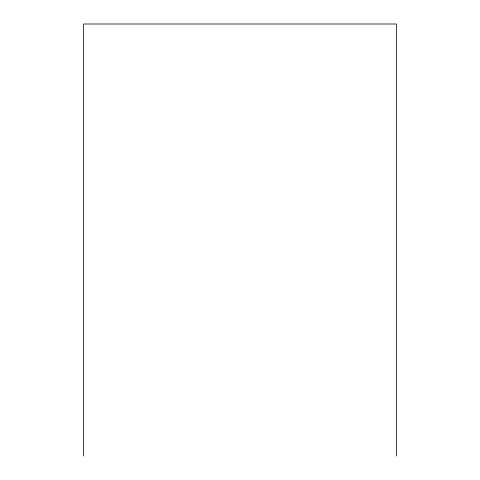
<?xml version="1.0" encoding="UTF-8"?>
<svg xmlns="http://www.w3.org/2000/svg" width="480" height="480" viewBox="0 0 480 480"><rect width="100%" height="100%" fill="white"/><g stroke="black" fill="none" stroke-linecap="round" stroke-linejoin="round"><path stroke-width="0.72" d="M396.42 456L396.42 24L83.58 24L83.58 456"/></g></svg>
